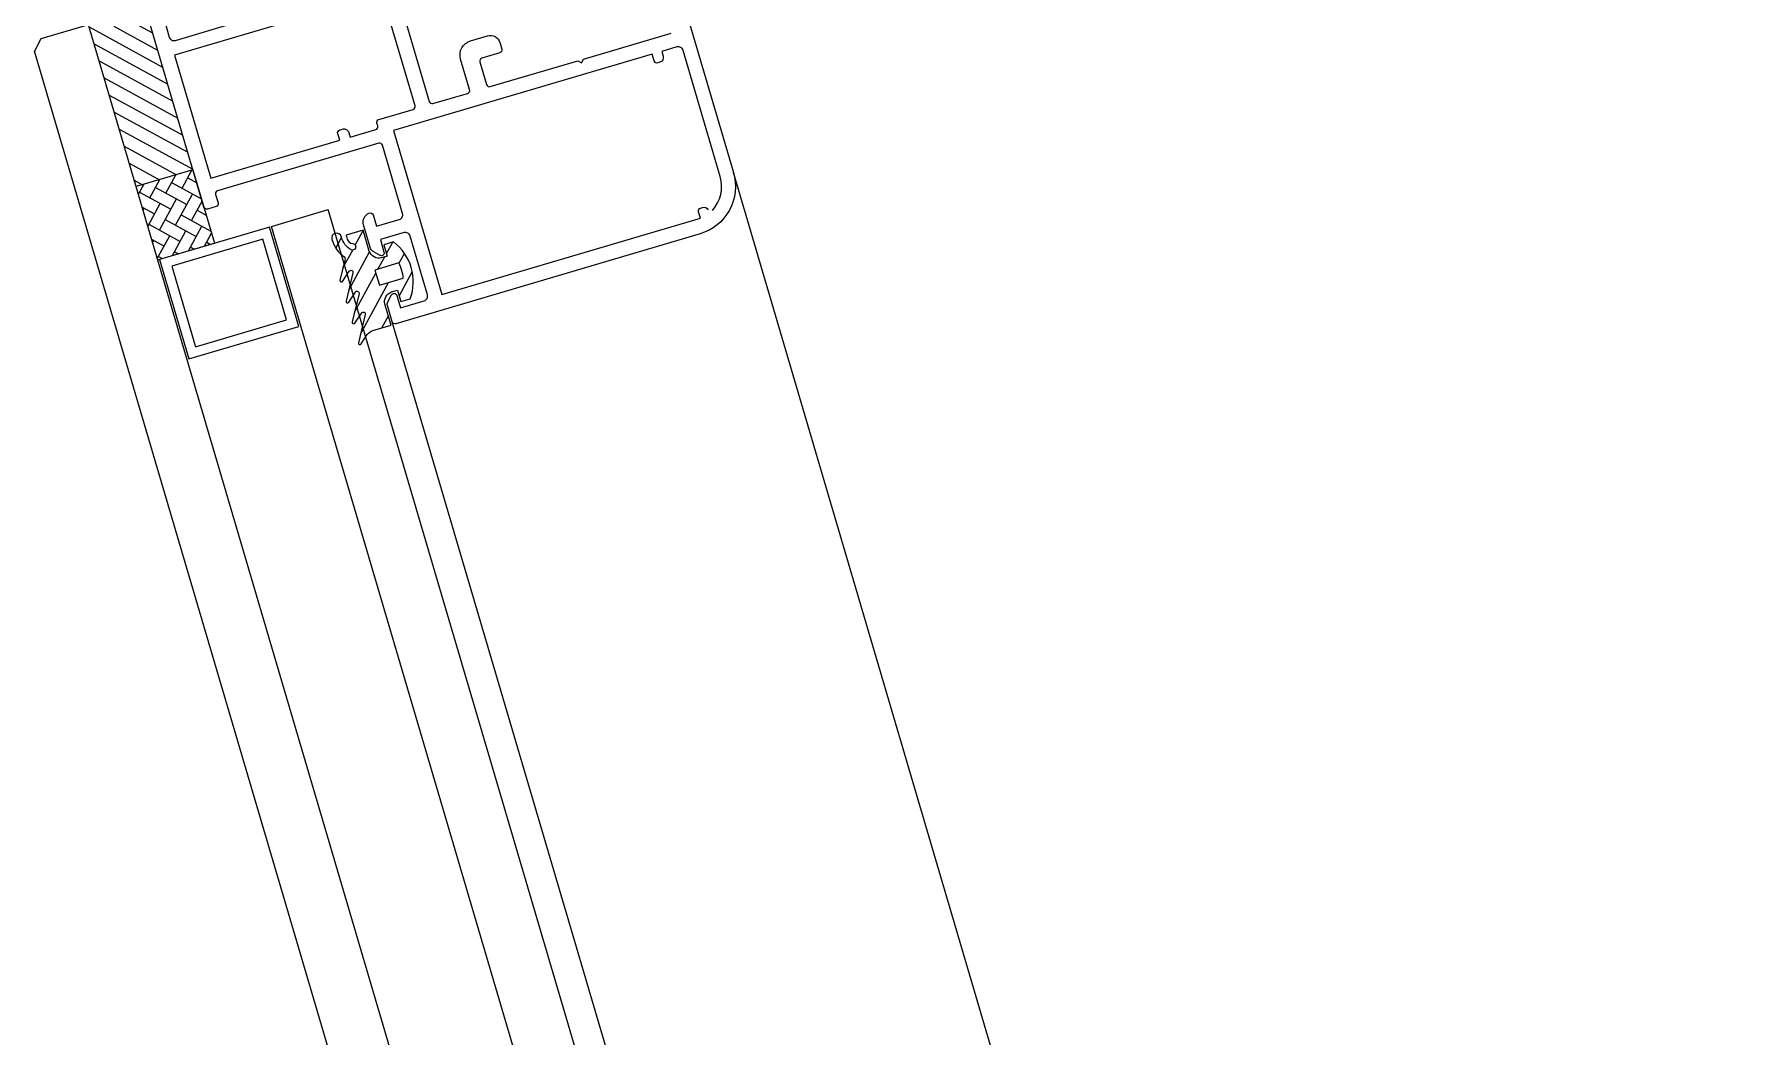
# Model space of a CAD drawing. Header units: millimetres. Extents: x 62878 to 70819, y -67946 to -61850.
# Drawn here: x 63505.12 to 63522.5, y -65018.89 to -65008.75 of the extents above; entities that cross this region are included whole.
import ezdxf

# ---------------------------------------------------------------- set-up
doc = ezdxf.new("R2010")
doc.units = ezdxf.units.MM
doc.layers.add('DOGRAMA', color=171, linetype='Continuous', lineweight=0)

msp = doc.modelspace()

# ---------------------------------------------------------------- hatches: boundary and pattern name
at = {"layer": 'DOGRAMA', "lineweight": -2}
h = msp.add_hatch(dxfattribs=at)
h.set_pattern_fill('ANSI31', color=256, scale=0.04, angle=433.5058, style=0)
h.set_pattern_definition([(331.42666, (63482.10605, -64878.8461), (0.06074198, 0.11153211), [])])
h.paths.add_polyline_path([(63506.616, -65009.859, -0.414214), (63506.635, -65009.825), (63506.267, -65008.576, -0.153231), (63505.663, -65008.649), (63506.067, -65010.021)])
h.paths.add_polyline_path([(63506.721, -65010.117), (63506.651, -65009.878, -0.414214), (63506.616, -65009.859), (63506.067, -65010.021), (63506.146, -65010.286)])
h = msp.add_hatch(dxfattribs=at)
h.set_pattern_fill('AR-HBONE', color=256, scale=0.03, angle=433.5058, style=0)
h.set_pattern_definition([(61.42666, (63542.46358, -65004.68764), (0.16277867, 0.04799068), [0.36, -0.12]), (331.42666, (63542.52098, -65004.58225), (0.16277867, 0.04799068), [0.36, -0.12])])
h.paths.add_polyline_path([(63506.869, -65010.619), (63506.94, -65010.859), (63506.364, -65011.028), (63506.146, -65010.286), (63506.721, -65010.117)])
h = msp.add_hatch(dxfattribs=at)
h.set_pattern_fill('ANSI31', color=256, scale=0.05, angle=433.5058, style=0)
h.set_pattern_definition([(61.42666, (63550.04112, -65109.2738), (0.13941514, -0.07592747), [])])
edge = h.paths.add_edge_path(flags=16)
edge.add_arc((63508.451, -65011.247), 0.4, 4.8897, 27.9636)
edge.add_line((63508.805, -65011.059), (63508.563, -65011.131))
edge.add_line((63508.563, -65011.131), (63508.608, -65011.284))
edge.add_line((63508.608, -65011.284), (63508.85, -65011.213))
edge = h.paths.add_edge_path()
edge.add_arc((63508.451, -65011.247), 0.5, 339.5568, 413.2966)
edge.add_line((63508.75, -65010.846), (63508.654, -65010.874))
edge.add_line((63508.654, -65010.874), (63508.688, -65010.989))
edge.add_line((63508.688, -65010.989), (63508.631, -65011.006))
edge.add_arc((63508.602, -65010.911), 0.1, 196.4267, 286.4267, ccw=False)
edge.add_line((63508.506, -65010.939), (63508.444, -65010.728))
edge.add_line((63508.444, -65010.728), (63508.272, -65010.779))
edge.add_line((63508.272, -65010.779), (63508.283, -65010.817))
edge.add_arc((63508.345, -65010.798), 0.065, 196.4267, 264.836)
edge.add_arc((63508.336, -65010.895), 0.0327, -109.0036, 84.836, ccw=False)
edge.add_arc((63508.418, -65010.75), 0.199, 192.077, 242.3429, ccw=False)
edge.add_arc((63508.176, -65010.807), 0.05, 17.9413, 195.4545)
edge.add_arc((63508.439, -65010.734), 0.323, 195.486, 234.8123)
edge.add_arc((63508.241, -65011.015), 0.02, -13.5733, 54.8123, ccw=False)
edge.add_line((63508.261, -65011.019), (63508.209, -65011.233))
edge.add_arc((63508.224, -65011.237), 0.015, 166.4267, 326.4267)
edge.add_line((63508.236, -65011.245), (63508.304, -65011.142))
edge.add_arc((63508.321, -65011.153), 0.02, -13.5733, 146.4267, ccw=False)
edge.add_line((63508.34, -65011.158), (63508.271, -65011.444))
edge.add_arc((63508.286, -65011.448), 0.015, 166.4267, 326.4267)
edge.add_line((63508.298, -65011.456), (63508.366, -65011.353))
edge.add_arc((63508.383, -65011.364), 0.02, -13.5733, 146.4267, ccw=False)
edge.add_line((63508.402, -65011.369), (63508.333, -65011.655))
edge.add_arc((63508.348, -65011.659), 0.015, 166.4267, 326.4267)
edge.add_line((63508.36, -65011.667), (63508.429, -65011.564))
edge.add_arc((63508.445, -65011.576), 0.02, -13.5733, 146.4267, ccw=False)
edge.add_line((63508.465, -65011.58), (63508.396, -65011.866))
edge.add_arc((63508.41, -65011.87), 0.015, 166.4267, 326.4267)
edge.add_line((63508.423, -65011.878), (63508.486, -65011.782))
edge.add_arc((63508.57, -65011.838), 0.1, 106.4267, 146.4267, ccw=False)
edge.add_line((63508.541, -65011.742), (63508.727, -65011.687))
edge.add_line((63508.727, -65011.687), (63508.665, -65011.476))
edge.add_arc((63508.761, -65011.448), 0.1, 106.4267, 196.4267, ccw=False)
edge.add_line((63508.732, -65011.352), (63508.79, -65011.335))
edge.add_line((63508.79, -65011.335), (63508.824, -65011.45))
edge.add_line((63508.824, -65011.45), (63508.92, -65011.422))

# ---------------------------------------------------------------- linework, layer by layer
for p, q in [((63505.663, -65008.649), (63505.183, -65008.791)), ((63531.547, -65096.447), (63505.663, -65008.649)), ((63505.183, -65008.791), (63505.116, -65008.915)), ((63530.944, -65096.52), (63505.116, -65008.915)), ((63506.721, -65010.117), (63506.146, -65010.286)), ((63506.721, -65010.117), (63506.146, -65010.286)), ((63506.721, -65010.117), (63506.94, -65010.859)), ((63536.222, -65091.649), (63512.192, -65010.144)), ((63507.515, -65010.689), (63508.091, -65010.519)), ((63532.573, -65093.559), (63508.091, -65010.519)), ((63531.997, -65093.729), (63507.515, -65010.689)), ((63506.364, -65011.028), (63506.94, -65010.859)), ((63532.501, -65092.256), (63508.738, -65011.653))]:
    msp.add_line(p, q, dxfattribs=at)
at = {"layer": 'DOGRAMA', "lineweight": -2, "ltscale": 0.5}
for points in [[(63508.599, -65007.68), (63509.113, -65009.425, 0.414214), (63509.15, -65009.446), (63509.501, -65009.343, 0.414214), (63509.521, -65009.305), (63509.43, -65008.998, -0.414214), (63509.532, -65008.812), (63509.704, -65008.761, -0.414214), (63509.829, -65008.829), (63509.834, -65008.848), (63509.848, -65008.896, -0.414214), (63509.828, -65008.933), (63509.646, -65008.987, 0.414214), (63509.626, -65009.024), (63509.694, -65009.254, 0.414214), (63509.731, -65009.275), (63510.618, -65009.013), (63510.655, -65009.033), (63510.676, -65008.996), (63511.563, -65008.735, 0.414214)], [(63511.547, -65007.957), (63512.192, -65010.144, -0.414214), (63511.854, -65010.765), (63508.775, -65011.673, -0.414214), (63508.738, -65011.653), (63508.69, -65011.49, -0.19911), (63508.694, -65011.452), (63508.732, -65011.381, -0.668097), (63508.784, -65011.387), (63508.822, -65011.513), (63509.061, -65011.442, 0.414214), (63509.095, -65011.38), (63508.92, -65010.786, 0.414214), (63508.858, -65010.752), (63508.618, -65010.822), (63508.655, -65010.949, -0.668097), (63508.615, -65010.982), (63508.544, -65010.943, -0.198962), (63508.52, -65010.913), (63508.449, -65010.673, -0.372839), (63508.503, -65010.554, -0.45685), (63508.545, -65010.573), (63508.578, -65010.688), (63508.809, -65010.62, 0.414214), (63508.843, -65010.558), (63508.639, -65009.868, 0.414214), (63508.602, -65009.847), (63506.971, -65010.328, 0.414214), (63506.951, -65010.365), (63506.976, -65010.452, -0.414214), (63506.956, -65010.489), (63506.87, -65010.514, -0.414214), (63506.832, -65010.494), (63506.247, -65008.509, -0.414214)], [(63506.425, -65008.581), (63506.481, -65008.773, 0.414214), (63506.543, -65008.807), (63507.186, -65008.617, 0.414214)], [(63511.979, -65010.528, 0.26214), (63512.058, -65010.184), (63511.682, -65008.908, 0.414214), (63511.62, -65008.874), (63511.466, -65008.919), (63511.48, -65008.967, -0.414214), (63511.446, -65009.029), (63511.427, -65009.035, -0.414214), (63511.39, -65009.015), (63511.37, -65008.948), (63508.752, -65009.72), (63509.241, -65011.379), (63511.859, -65010.607), (63511.84, -65010.54, -0.414214), (63511.86, -65010.503), (63511.879, -65010.497, -0.361813), (63511.938, -65010.522)]]:
    msp.add_lwpolyline(points, format="xyb", dxfattribs=at)
at = {"layer": 'DOGRAMA', "linetype": 'ByBlock', "lineweight": -2}
msp.add_lwpolyline([(63507.84, -65008.571), (63506.535, -65008.955), (63506.903, -65010.202), (63508.207, -65009.818), (63508.187, -65009.751, -0.414214), (63508.208, -65009.713), (63508.236, -65009.705, -0.414214), (63508.299, -65009.739), (63508.313, -65009.787), (63508.572, -65009.71, 0.414214), (63508.592, -65009.673), (63508.583, -65009.644, -0.414214), (63508.604, -65009.607), (63508.949, -65009.505, 0.414214), (63508.969, -65009.468), (63508.61, -65008.25, 0.414214)], format="xyb", dxfattribs=at)
at = {"layer": 'DOGRAMA', "lineweight": -2}
for points in [[(63506.383, -65011.023), (63506.68, -65012.03), (63507.793, -65011.702), (63507.496, -65010.695)], [(63506.508, -65011.09), (63506.748, -65011.906), (63507.669, -65011.634), (63507.428, -65010.819)]]:
    msp.add_lwpolyline(points, close=True, dxfattribs=at)
for points in [[(63508.92, -65011.422, 0.333333), (63508.75, -65010.846), (63508.654, -65010.874), (63508.688, -65010.989), (63508.631, -65011.006, -0.414214), (63508.506, -65010.939), (63508.444, -65010.728), (63508.272, -65010.779), (63508.283, -65010.817, 0.307685), (63508.339, -65010.863, -1.128702), (63508.326, -65010.926, -0.222912), (63508.223, -65010.792, 0.978531), (63508.127, -65010.82, 0.173298), (63508.253, -65010.998, -0.307572), (63508.261, -65011.019), (63508.209, -65011.233, 0.8391), (63508.236, -65011.245), (63508.304, -65011.142, -0.8391), (63508.34, -65011.158), (63508.271, -65011.444, 0.8391), (63508.298, -65011.456), (63508.366, -65011.353, -0.8391), (63508.402, -65011.369), (63508.333, -65011.655, 0.8391), (63508.36, -65011.667), (63508.429, -65011.564, -0.8391), (63508.465, -65011.58), (63508.396, -65011.866, 0.8391), (63508.423, -65011.878), (63508.486, -65011.782, -0.176327), (63508.541, -65011.742), (63508.727, -65011.687), (63508.665, -65011.476, -0.414214), (63508.732, -65011.352), (63508.79, -65011.335), (63508.824, -65011.45)], [(63508.85, -65011.213, 0.101021), (63508.805, -65011.059), (63508.563, -65011.131), (63508.608, -65011.284)], [(63508.85, -65011.213, 0.101021), (63508.805, -65011.059), (63508.563, -65011.131), (63508.608, -65011.284)]]:
    msp.add_lwpolyline(points, format="xyb", close=True, dxfattribs=at)

doc.saveas('drawing.dxf')
